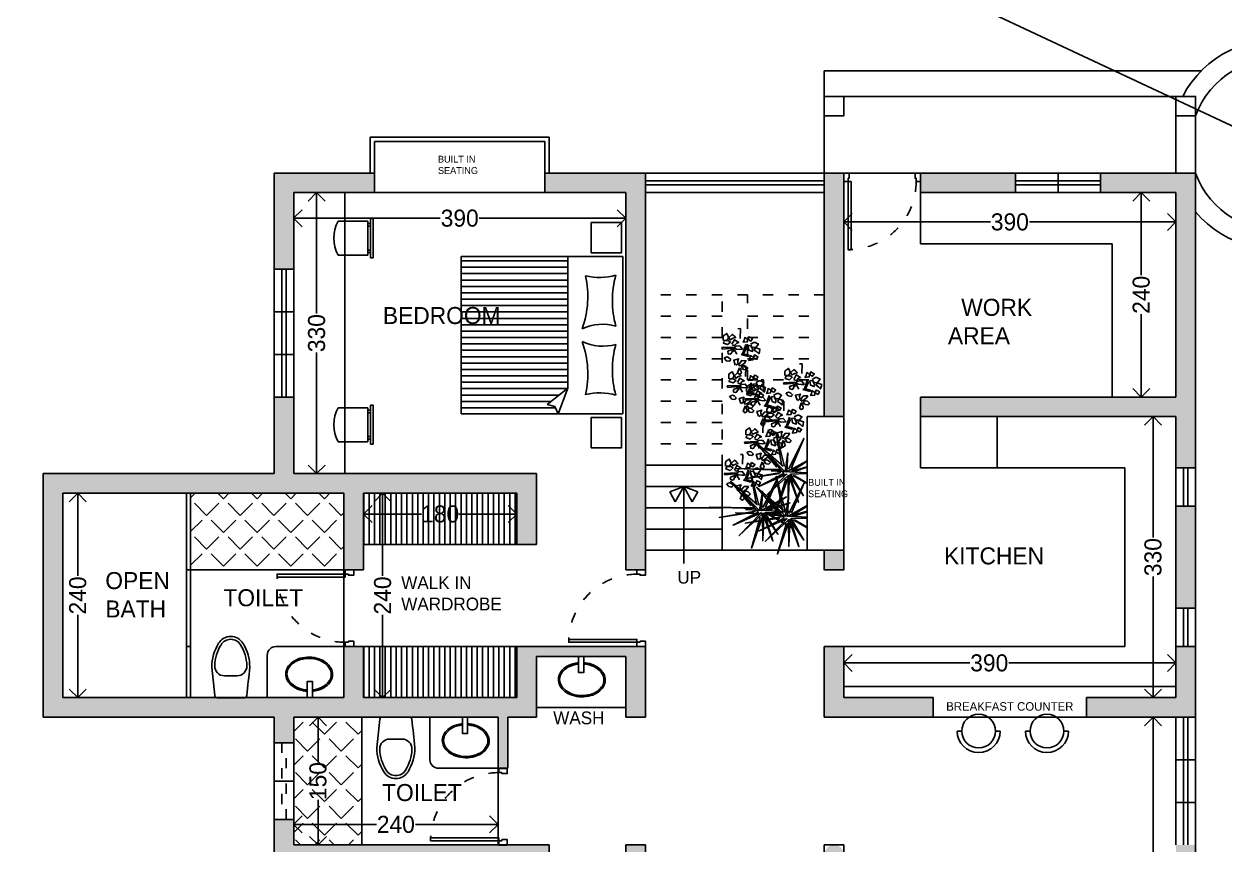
# Model space of a CAD drawing. Header units: inches. Extents: x -706 to 45253, y -3984 to 13819.
# Drawn here: x 29239 to 30649, y 7490 to 8454 of the extents above; entities that cross this region are included whole.
import ezdxf

# ---------------------------------------------------------------- set-up
doc = ezdxf.new("R2010")
doc.units = ezdxf.units.IN
doc.header["$PDMODE"] = 99
doc.header["$PDSIZE"] = 0.2
doc.linetypes.add('ACAD_ISO03W100', pattern=[30, 12, -18])
for name, color, linetype in [('BC-FURNITURE', 8, 'Continuous'), ('BC-GREYCOLOR', 8, 'Continuous'), ('BC-Hatch', 8, 'Continuous'), ('BC-JOINARY', 27, 'Continuous'), ('BC-WALLS', 1, 'Continuous'), ('BC-WHITECOLOR', 7, 'Continuous'), ('FUR', 8, 'Continuous'), ('grey color', 8, 'Continuous'), ('WALL', 1, 'Continuous'), ('WHITECOLOUR', 7, 'Continuous')]:
    doc.layers.add(name, color=color, linetype=linetype)
doc.styles.add('BC-1IN100-1', font='FreeSans.ttf', dxfattribs={"height": 20})
doc.styles.add('style2', font='FreeSans.ttf')
doc.dimstyles.new('BC-1IN100-1', dxfattribs={"dimtxt": 20, "dimasz": 20, "dimexe": 0.18, "dimexo": 0.0625, "dimgap": 1, "dimtad": 0, "dimtoh": 1, "dimdec": 1, "dimzin": 12, "dimdsep": 46, "dimtxsty": 'BC-1IN100-1', "dimblk": 'OPEN90', "dimcen": 0.09, "dimse1": 1, "dimse2": 1, "dimclrd": 256, "dimclre": 256, "dimclrt": 7, "dimadec": 0, "dimazin": 0, "dimtfac": 1, "dimtdec": 1, "dimtofl": 0, "dimtmove": 1, "dimatfit": 3, "dimldrblk": 'OPEN90', "dimfxl": 0, "dimtolj": 1, "dimtzin": 0, "dimlwd": -1, "dimarcsym": 0})
pattern_1 = [(45, (20760.519, 724.607), (-19.756563, 19.756563), [20.32, -7.62]), (135, (20760.519, 724.607), (-19.756563, -19.756563), [20.32, -7.62])]

# ---------------------------------------------------------------- blocks, each defined once
blk = doc.blocks.new('02 GROUND FLOOR$0$wc-wh')
at = {"color": 0, "linetype": 'ByBlock'}
for points in [[(315, 195), (22, 165, 0.384412), (0, 140), (0, -140, 0.383904), (22, -165, 0.001434), (314, -195, 0.140641), (560, -125, 0.259738), (630, 0, 0.259738), (560, 125, 0.139471)], [(225, 65), (225, -65, 0.422961), (328, -165, 0.13189), (544, -100, 0.259738), (600, 0, 0.259738), (544, 100, 0.13189), (328, 165, 0.422961)]]:
    blk.add_lwpolyline(points, format="xyb", close=True, dxfattribs=at)
blk.add_arc((316, -170), 25, 264.2811, 270.16, dxfattribs=at)
blk = doc.blocks.new('A$C6E117E9E')
at = {"xscale": -1, "rotation": 30.00000247440961}
blk.add_blockref('02 GROUND FLOOR$0$wc-wh', (564, 389), dxfattribs=at)
blk = doc.blocks.new('GOBIND DOOR 7')
at = {"layer": 'BC-Hatch', "linetype": 'ACAD_ISO03W100'}
blk.add_arc((33263.5, 16175.5), 80, 0, 90, dxfattribs=at)
at = {"layer": 'BC-JOINARY'}
blk.add_lwpolyline([(33263.5, 16175.5), (33263.5, 16255.5), (33267, 16255.5), (33267, 16175.5)], close=True, dxfattribs=at)
for points in [[(33263.5, 16171.7), (33264.8, 16171.7), (33264.8, 16165.5), (33258.5, 16165.5), (33258.5, 16175.5), (33263.5, 16175.5), (33263.5, 16171.7)], [(33343.5, 16171.7), (33342.3, 16171.7), (33342.3, 16165.5), (33348.5, 16165.5), (33348.5, 16175.5), (33343.5, 16175.5), (33343.5, 16171.7)]]:
    blk.add_lwpolyline(points, dxfattribs=at)
blk = doc.blocks.new('A$C52937CB9')
at = {"layer": 'FUR'}
for p, q in [((39.8, 190), (39.8, 0)), ((224.8, 190), (39.8, 190)), ((224.8, 0), (224.8, 190)), ((39.8, 125.3), (194.3, 125.3)), ((213.7, 101.1), (194.3, 125.3)), ((194.3, 125.3), (224.8, 114)), ((224.8, 114), (216.1, 110)), ((216.1, 110), (213.7, 101.1)), ((39.8, 0), (224.8, 0))]:
    blk.add_line(p, q, dxfattribs=at)
for points in [[(0, 152.8), (0, 188.3), (35.6, 188.3), (35.5, 152.7)], [(264.7, 152.8), (264.6, 188.3), (229.1, 188.3), (229.1, 152.7)]]:
    blk.add_lwpolyline(points, close=True, dxfattribs=at)
for centre, radius, start, end in [((-1.3, 162.6), 65.9, 345.6575, 16.9499), ((91.6, 288.6), 110.9, 254.3673, 285.6765), ((176.6, 166.4), 57.2, 164.3325, 204.9851), ((88, 166.4), 57.2, 335.0149, 15.6675), ((173, 288.6), 110.9, 254.3235, 285.6327), ((265.9, 162.6), 65.9, 163.0501, 194.3425), ((86.6, 35.1), 113.8, 70.3798, 102.1998), ((178.1, 35.1), 113.8, 77.8002, 109.6202)]:
    blk.add_arc(centre, radius, start, end, dxfattribs=at)
blk = doc.blocks.new('A$C925929284')
at = {"layer": 'BC-GREYCOLOR'}
h = blk.add_hatch(dxfattribs=at)
h.set_pattern_fill('ANSI31', color=256, scale=60, angle=315, style=0)
h.set_pattern_definition([(0, (-91.719, -51.977), (2e-15, 7.5), [])])
h.paths.add_polyline_path([(125.3, 70.3), (125.3, 224.8), (0, 224.8), (0, 39.8), (114, 39.8), (110, 48.5), (101.1, 50.9)])
at = {"layer": 'grey color', "rotation": 270}
blk.add_blockref('A$C52937CB9', (0, 264.7), dxfattribs=at)
blk = doc.blocks.new('_Open90')
at = {"color": 0, "linetype": 'ByBlock', "lineweight": -2}
for p, q in [((0, 0), (-1, 0)), ((-0.5, 0.5), (0, 0)), ((0, 0), (-0.5, -0.5))]:
    blk.add_line(p, q, dxfattribs=at)
blk = doc.blocks.new('*D646')
at = {"layer": 'BC-Hatch'}
for p, q in [((29657.6, 7878.3), (29705.7, 7878.3)), ((29797.6, 7878.3), (29749.6, 7878.3))]:
    blk.add_line(p, q, dxfattribs=at)
at = {"layer": 'Defpoints', "color": 0}
for p in [(29637.6, 7902.7), (29817.6, 7902.7), (29637.6, 7878.3)]:
    blk.add_point(p, dxfattribs=at)
at = {"layer": 'BC-Hatch', "xscale": 20, "yscale": 20, "zscale": 20, "rotation": 180}
blk.add_blockref('_Open90', (29637.6, 7878.3), dxfattribs=at)
at = {"layer": 'BC-Hatch', "xscale": 20, "yscale": 20, "zscale": 20}
blk.add_blockref('_Open90', (29817.6, 7878.3), dxfattribs=at)
at = {"layer": 'BC-Hatch', "color": 7, "insert": (29727.6, 7878.3), "char_height": 20, "attachment_point": 5, "style": 'BC-1IN100-1'}
blk.add_mtext('\\A1;180', dxfattribs=at)
blk = doc.blocks.new('*D647')
at = {"layer": 'BC-Hatch'}
for p, q in [((29660.1, 7882.7), (29660.1, 7805.6)), ((29660.1, 7682.7), (29660.1, 7759.8))]:
    blk.add_line(p, q, dxfattribs=at)
at = {"layer": 'Defpoints', "color": 0}
for p in [(29637.6, 7902.7), (29637.6, 7662.7), (29660.1, 7662.7)]:
    blk.add_point(p, dxfattribs=at)
at = {"layer": 'BC-Hatch', "xscale": 20, "yscale": 20, "zscale": 20}
for p, rotation in [((29660.1, 7902.7), 90), ((29660.1, 7662.7), 270)]:
    blk.add_blockref('_Open90', p, dxfattribs=dict(at, rotation=rotation))
at = {"layer": 'BC-Hatch', "color": 7, "insert": (29660.1, 7782.7), "char_height": 20, "attachment_point": 5, "rotation": 90, "style": 'BC-1IN100-1'}
blk.add_mtext('\\A1;240', dxfattribs=at)
blk = doc.blocks.new('chair- 1')
at = {"layer": 'BC-FURNITURE'}
for p, q in [((119.5, -460.5), (73.5, -460.5)), ((73.5, -463.5), (73.5, -460.5)), ((119.5, -463.5), (73.5, -463.5)), ((79.5, -466.5), (79.5, -463.5)), ((82.5, -466.5), (82.5, -463.5)), ((110.5, -466.5), (110.5, -463.5)), ((113.5, -466.5), (113.5, -463.5)), ((119.5, -463.5), (119.5, -460.5)), ((76.5, -466.5), (76.5, -501.5)), ((76.5, -466.5), (116.5, -466.5)), ((116.5, -501.5), (116.5, -466.5))]:
    blk.add_line(p, q, dxfattribs=at)
blk.add_arc((96.5, -464), 42.5, 241.9275, 298.0725, dxfattribs=at)
blk = doc.blocks.new('*D648')
at = {"layer": 'BC-Hatch'}
for p, q in [((29575.6, 8225.6), (29727.7, 8225.6)), ((29925.6, 8225.6), (29773.5, 8225.6))]:
    blk.add_line(p, q, dxfattribs=at)
at = {"layer": 'Defpoints', "color": 0}
for p in [(29555.6, 8255.7), (29945.6, 8255.7), (29945.6, 8225.6)]:
    blk.add_point(p, dxfattribs=at)
at = {"layer": 'BC-Hatch', "xscale": 20, "yscale": 20, "zscale": 20, "rotation": 180}
blk.add_blockref('_Open90', (29555.6, 8225.6), dxfattribs=at)
at = {"layer": 'BC-Hatch', "xscale": 20, "yscale": 20, "zscale": 20}
blk.add_blockref('_Open90', (29945.6, 8225.6), dxfattribs=at)
at = {"layer": 'BC-Hatch', "color": 7, "insert": (29750.6, 8225.6), "char_height": 20, "attachment_point": 5, "style": 'BC-1IN100-1'}
blk.add_mtext('\\A1;390', dxfattribs=at)
blk = doc.blocks.new('*D649')
at = {"layer": 'BC-Hatch'}
for p, q in [((29582.6, 8235.7), (29582.6, 8113.6)), ((29582.6, 7945.7), (29582.6, 8067.8))]:
    blk.add_line(p, q, dxfattribs=at)
at = {"layer": 'Defpoints', "color": 0}
for p in [(29582.6, 8255.7), (29615.6, 8255.7), (29615.6, 7925.7)]:
    blk.add_point(p, dxfattribs=at)
at = {"layer": 'BC-Hatch', "xscale": 20, "yscale": 20, "zscale": 20}
for p, rotation in [((29582.6, 8255.7), 90), ((29582.6, 7925.7), 270)]:
    blk.add_blockref('_Open90', p, dxfattribs=dict(at, rotation=rotation))
at = {"layer": 'BC-Hatch', "color": 7, "insert": (29582.6, 8090.7), "char_height": 20, "attachment_point": 5, "rotation": 90, "style": 'BC-1IN100-1'}
blk.add_mtext('\\A1;330', dxfattribs=at)
blk = doc.blocks.new('*D650')
at = {"layer": 'BC-Hatch'}
for p, q in [((29302.1, 7882.7), (29302.1, 7805.6)), ((29302.1, 7682.7), (29302.1, 7759.8))]:
    blk.add_line(p, q, dxfattribs=at)
at = {"layer": 'Defpoints', "color": 0}
for p in [(29284.6, 7902.7), (29284.6, 7662.7), (29302.1, 7662.7)]:
    blk.add_point(p, dxfattribs=at)
at = {"layer": 'BC-Hatch', "xscale": 20, "yscale": 20, "zscale": 20}
for p, rotation in [((29302.1, 7902.7), 90), ((29302.1, 7662.7), 270)]:
    blk.add_blockref('_Open90', p, dxfattribs=dict(at, rotation=rotation))
at = {"layer": 'BC-Hatch', "color": 7, "insert": (29302.1, 7782.7), "char_height": 20, "attachment_point": 5, "rotation": 90, "style": 'BC-1IN100-1'}
blk.add_mtext('\\A1;240', dxfattribs=at)
blk = doc.blocks.new('*D652')
at = {"layer": 'BC-Hatch'}
for p, q in [((30221.6, 7703.4), (30349.5, 7703.4)), ((30571.6, 7703.4), (30395.3, 7703.4))]:
    blk.add_line(p, q, dxfattribs=at)
at = {"layer": 'Defpoints', "color": 0}
for p in [(30591.6, 7703.4), (30201.6, 7662.7), (30591.6, 7662.7)]:
    blk.add_point(p, dxfattribs=at)
at = {"layer": 'BC-Hatch', "xscale": 20, "yscale": 20, "zscale": 20, "rotation": 180}
blk.add_blockref('_Open90', (30201.6, 7703.4), dxfattribs=at)
at = {"layer": 'BC-Hatch', "xscale": 20, "yscale": 20, "zscale": 20}
blk.add_blockref('_Open90', (30591.6, 7703.4), dxfattribs=at)
at = {"layer": 'BC-Hatch', "color": 7, "insert": (30372.4, 7703.4), "char_height": 20, "attachment_point": 5, "style": 'BC-1IN100-1'}
blk.add_mtext('\\A1;390', dxfattribs=at)
blk = doc.blocks.new('*D653')
at = {"layer": 'BC-Hatch'}
for p, q in [((30564.7, 7972.7), (30564.7, 7850.6)), ((30564.7, 7682.7), (30564.7, 7804.8))]:
    blk.add_line(p, q, dxfattribs=at)
at = {"layer": 'Defpoints', "color": 0}
for p in [(30564.7, 7992.7), (30591.6, 7992.7), (30591.6, 7662.7)]:
    blk.add_point(p, dxfattribs=at)
at = {"layer": 'BC-Hatch', "xscale": 20, "yscale": 20, "zscale": 20}
for p, rotation in [((30564.7, 7992.7), 90), ((30564.7, 7662.7), 270)]:
    blk.add_blockref('_Open90', p, dxfattribs=dict(at, rotation=rotation))
at = {"layer": 'BC-Hatch', "color": 7, "insert": (30564.7, 7827.7), "char_height": 20, "attachment_point": 5, "rotation": 90, "style": 'BC-1IN100-1'}
blk.add_mtext('\\A1;330', dxfattribs=at)
blk = doc.blocks.new('*D654')
at = {"layer": 'BC-Hatch'}
for p, q in [((29584.2, 7619.7), (29584.2, 7586.6)), ((29584.2, 7509.7), (29584.2, 7542.7))]:
    blk.add_line(p, q, dxfattribs=at)
at = {"layer": 'Defpoints', "color": 0}
for p in [(29584.2, 7639.7), (29635.6, 7639.7), (29635.6, 7489.7)]:
    blk.add_point(p, dxfattribs=at)
at = {"layer": 'BC-Hatch', "xscale": 20, "yscale": 20, "zscale": 20}
for p, rotation in [((29584.2, 7639.7), 90), ((29584.2, 7489.7), 270)]:
    blk.add_blockref('_Open90', p, dxfattribs=dict(at, rotation=rotation))
at = {"layer": 'BC-Hatch', "color": 7, "insert": (29584.2, 7564.7), "char_height": 20, "attachment_point": 5, "rotation": 90, "style": 'BC-1IN100-1'}
blk.add_mtext('\\A1;150', dxfattribs=at)
blk = doc.blocks.new('*D655')
at = {"layer": 'BC-Hatch'}
for p, q in [((29575.6, 7513.8), (29652.7, 7513.8)), ((29775.6, 7513.8), (29698.5, 7513.8))]:
    blk.add_line(p, q, dxfattribs=at)
at = {"layer": 'Defpoints', "color": 0}
for p in [(29555.6, 7639.7), (29795.6, 7639.7), (29555.6, 7513.8)]:
    blk.add_point(p, dxfattribs=at)
at = {"layer": 'BC-Hatch', "xscale": 20, "yscale": 20, "zscale": 20, "rotation": 180}
blk.add_blockref('_Open90', (29555.6, 7513.8), dxfattribs=at)
at = {"layer": 'BC-Hatch', "xscale": 20, "yscale": 20, "zscale": 20}
blk.add_blockref('_Open90', (29795.6, 7513.8), dxfattribs=at)
at = {"layer": 'BC-Hatch', "color": 7, "insert": (29675.6, 7513.8), "char_height": 20, "attachment_point": 5, "style": 'BC-1IN100-1'}
blk.add_mtext('\\A1;240', dxfattribs=at)
blk = doc.blocks.new('*D660')
at = {"layer": 'BC-Hatch'}
for p, q in [((30564.7, 7619.7), (30564.7, 7068.2)), ((30564.7, 6457.7), (30564.7, 7009.2))]:
    blk.add_line(p, q, dxfattribs=at)
at = {"layer": 'Defpoints', "color": 0}
for p in [(30591.6, 7639.7), (30564.7, 6437.7), (30591.6, 6437.7)]:
    blk.add_point(p, dxfattribs=at)
at = {"layer": 'BC-Hatch', "xscale": 20, "yscale": 20, "zscale": 20}
for p, rotation in [((30564.7, 7639.7), 89.99999999999984), ((30564.7, 6437.7), 269.9999999999998)]:
    blk.add_blockref('_Open90', p, dxfattribs=dict(at, rotation=rotation))
at = {"layer": 'BC-Hatch', "color": 7, "insert": (30564.7, 7038.7), "char_height": 20, "attachment_point": 5, "rotation": 90, "style": 'BC-1IN100-1'}
blk.add_mtext('\\A1;1202', dxfattribs=at)
blk = doc.blocks.new('A$C11B53B6C')
at = {"layer": 'BC-FURNITURE'}
for p, q in [((25.3, 45.1), (25.3, 50.6)), ((25.3, 0), (25.3, 5.5))]:
    blk.add_line(p, q, dxfattribs=at)
blk.add_circle((25.3, 25.3), 19.8, dxfattribs=at)
blk.add_arc((25.3, 25.3), 25.3, 90, 270, dxfattribs=at)
blk = doc.blocks.new('TREE 2 MNS')
at = {"color": 66}
for points in [[(-15874.2, 11967.2), (-15930.3, 12079.4), (-15883.7, 11969.6)], [(-15859.8, 11976.8), (-15827.5, 12103.3), (-15850.3, 11979.2)], [(-15854.6, 11978), (-15756.1, 12062.9), (-15830.9, 11974.1)], [(-15894.8, 11944), (-15983.1, 11891.4), (-15889.9, 11944)], [(-15841.1, 11950.5), (-15713.9, 11931.4), (-15846.6, 11954.9)], [(-15838.3, 11966), (-15678.2, 11969.6), (-15845.5, 11963.7)]]:
    blk.add_lwpolyline(points, dxfattribs=at)
at = {"color": 86}
for points in [[(-15810.5, 11960.7), (-15979.4, 11951.9), (-15882.2, 11948.3), (-15929.4, 11869.5), (-15877.8, 11945.1), (-15873.5, 11846.5), (-15872.9, 11944), (-15787.4, 11864.6), (-15867.4, 11948.3), (-15764.9, 11903.4), (-15857, 11950.5), (-15799.5, 12020.6), (-15862, 11957.1), (-15872.4, 12026.6), (-15868.5, 11956.6), (-15960.6, 12006.9), (-15886.6, 11959.8), (-15973.2, 11984.5), (-15895.9, 11958.2)], [(-15882.2, 11936.3), (-15910.7, 11845.4), (-15878.9, 11932.5)], [(-15872.4, 11934.1), (-15831.8, 11818.6), (-15864.7, 11931.9)]]:
    blk.add_lwpolyline(points, dxfattribs=at)
blk = doc.blocks.new('A$C18291425')
at = {"color": 66}
for p, q in [((43.8, 107.8), (37.9, 107.3)), ((49.1, 48.6), (56.6, 70.5)), ((58.2, 62.5), (51.3, 48.6)), ((56.6, 70.5), (58.2, 62.5)), ((45.4, 47), (49.1, 48.6)), ((63, 42.2), (45.4, 47)), ((51.3, 48.6), (64.1, 45.4)), ((64.1, 45.4), (63, 42.2))]:
    blk.add_line(p, q, dxfattribs=at)
at = {"color": 86}
for p, q in [((43.3, 84.9), (43.8, 107.8)), ((26.2, 64.1), (0, 63)), ((0, 63), (1.1, 59.8)), ((1.1, 59.8), (24.6, 61.9)), ((24.6, 61.9), (24.6, 61.9)), ((35.8, 48.1), (26.2, 64.1))]:
    blk.add_line(p, q, dxfattribs=at)
for points in [[(3.4, 79.9), (3.4, 89), (4.9, 91.8), (11.8, 96.6), (16, 87.7), (13.2, 81.3), (10.1, 80), (4.8, 80.3)], [(15.5, 85.5), (24.3, 94.1), (29, 90.4), (32.5, 86.7), (26.7, 85), (19.9, 81.3), (17.6, 85), (16, 86.5)], [(59.8, 83.8), (54.5, 87), (52.9, 80.6), (50.7, 75.8), (60.4, 76.9), (60.9, 80.6), (64.1, 88.6), (68.4, 86.5), (70.5, 84.9), (72.1, 84.3), (68.4, 78.5), (65.7, 79.5), (62, 82.7)], [(26.2, 59.3), (14.4, 54.5), (15, 48.6), (19.8, 47.5), (22.4, 49.1), (25.1, 55.5), (26.7, 53.9), (26.2, 57.7), (25.6, 60.3)], [(67.3, 71), (75.3, 75.3), (78.5, 75.3), (86, 71.5), (80.1, 63.5), (73.2, 63), (70.5, 65.1), (68.4, 69.9)], [(78, 63), (89.7, 59.3), (88.7, 53.4), (87.1, 48.6), (82.8, 52.9), (76.4, 57.1), (78.5, 60.9), (79.1, 63)], [(72.6, 41.1), (67.3, 44.3), (65.7, 37.9), (63.6, 33.1), (73.2, 34.2), (73.7, 37.9), (76.9, 45.9), (81.2, 43.8), (83.3, 42.2), (84.9, 41.7), (81.2, 35.8), (78.5, 36.9), (74.8, 40.1)], [(41.8, 15.5), (37.2, 3.7), (41.8, 0), (45.9, 2.8), (46.5, 5.8), (43.7, 12.1), (46, 12.2), (42.9, 14.4), (40.6, 15.8)]]:
    blk.add_lwpolyline(points, dxfattribs=at)
at = {"color": 66}
for points in [[(5.2, 77.7), (4.2, 73.4), (13.9, 70.1), (20.7, 76.1), (15.8, 79.3), (6.3, 79.6)], [(24, 71), (29.9, 81.7), (40.1, 75.3), (35.3, 73.7), (30.4, 68.3), (24.6, 69.9)], [(28.8, 63.5), (33.7, 66.7), (42.2, 67.3), (48.6, 59.8), (47, 59.3), (42.2, 58.7), (34.7, 59.8), (28.8, 63)], [(66.2, 68.3), (62, 67.3), (63.6, 57.1), (72.1, 53.9), (72.6, 59.8), (68.4, 68.3)], [(5.7, 38.7), (11.1, 32), (17.6, 31.1), (18.7, 32.2), (21.2, 34.9), (16.2, 39.7), (12.4, 41.1), (6, 39.1)], [(31.8, 22), (28.1, 33.6), (39.7, 36.6), (37.6, 32), (38.1, 24.8), (32.9, 21.7)], [(40.5, 20.4), (41.5, 26), (47, 32.6), (56.8, 32.1), (56.1, 30.6), (53.2, 26.7), (47.3, 22), (40.9, 20)], [(45.5, 18.6), (50.9, 12), (57.4, 11), (58.5, 12.2), (61, 14.9), (56, 19.6), (52.2, 21), (45.8, 19)]]:
    blk.add_lwpolyline(points, dxfattribs=at)
blk = doc.blocks.new('*D669')
at = {"layer": 'BC-Hatch'}
for p, q in [((30550.9, 8235.7), (30550.9, 8158.6)), ((30550.9, 8035.7), (30550.9, 8112.8))]:
    blk.add_line(p, q, dxfattribs=at)
at = {"layer": 'Defpoints', "color": 0}
for p in [(30550.9, 8255.7), (30591.6, 8255.7), (30591.6, 8015.7)]:
    blk.add_point(p, dxfattribs=at)
at = {"layer": 'BC-Hatch', "xscale": 20, "yscale": 20, "zscale": 20}
for p, rotation in [((30550.9, 8255.7), 90), ((30550.9, 8015.7), 270)]:
    blk.add_blockref('_Open90', p, dxfattribs=dict(at, rotation=rotation))
at = {"layer": 'BC-Hatch', "color": 7, "insert": (30550.9, 8135.7), "char_height": 20, "attachment_point": 5, "rotation": 90, "style": 'BC-1IN100-1'}
blk.add_mtext('\\A1;240', dxfattribs=at)
blk = doc.blocks.new('*D670')
at = {"layer": 'BC-Hatch'}
for p, q in [((30221.6, 8221.2), (30373.7, 8221.2)), ((30571.6, 8221.2), (30419.5, 8221.2))]:
    blk.add_line(p, q, dxfattribs=at)
at = {"layer": 'Defpoints', "color": 0}
for p in [(30591.6, 8255.7), (30201.6, 8221.2), (30201.6, 8150.7)]:
    blk.add_point(p, dxfattribs=at)
at = {"layer": 'BC-Hatch', "xscale": 20, "yscale": 20, "zscale": 20, "rotation": 180}
blk.add_blockref('_Open90', (30201.6, 8221.2), dxfattribs=at)
at = {"layer": 'BC-Hatch', "xscale": 20, "yscale": 20, "zscale": 20}
blk.add_blockref('_Open90', (30591.6, 8221.2), dxfattribs=at)
at = {"layer": 'BC-Hatch', "color": 7, "insert": (30396.6, 8221.2), "char_height": 20, "attachment_point": 5, "style": 'BC-1IN100-1'}
blk.add_mtext('\\A1;390', dxfattribs=at)
blk = doc.blocks.new('*D673')
at = {"layer": 'BC-Hatch'}
for p, q in [((29027.2, 9099.2), (29823.7, 8725.3)), ((30693.7, 8316.9), (29897.3, 8690.7))]:
    blk.add_line(p, q, dxfattribs=at)
at = {"layer": 'Defpoints', "color": 0}
for p in [(29009.1, 9107.7), (30711.8, 8308.4), (30711.8, 8308.4)]:
    blk.add_point(p, dxfattribs=at)
at = {"layer": 'BC-Hatch', "xscale": 20, "yscale": 20, "zscale": 20}
for p, rotation in [((29009.1, 9107.7), 154.8513733801358), ((30711.8, 8308.4), 334.8513733801358)]:
    blk.add_blockref('_Open90', p, dxfattribs=dict(at, rotation=rotation))
at = {"layer": 'BC-Hatch', "color": 7, "insert": (29860.5, 8708), "char_height": 20, "attachment_point": 5, "rotation": 334.8514, "style": 'BC-1IN100-1'}
blk.add_mtext('\\A1;1880.9', dxfattribs=at)

msp = doc.modelspace()

# ---------------------------------------------------------------- hatches: boundary and pattern name
at = {"layer": 'BC-Hatch'}
h = msp.add_hatch(color=16, dxfattribs=at)
h.paths.add_polyline_path([(30614.62, 7932.7), (30614.62, 8278.7), (30503.12, 8278.7), (30503.12, 8255.7), (30591.62, 8255.7), (30591.62, 8015.7), (30291.62, 8015.7), (30291.62, 7992.7), (30591.62, 7992.7), (30591.62, 7932.7)])
h.paths.add_polyline_path([(30201.62, 7992.7), (30201.62, 8278.7), (30178.62, 8278.7), (30178.62, 7992.7)])
h.paths.add_polyline_path([(30201.62, 7812.7), (30201.62, 7835.7), (30178.62, 7835.7), (30178.62, 7812.7)])
h.paths.add_polyline_path([(30306.62, 7639.7), (30306.62, 7662.7), (30201.62, 7662.7), (30201.62, 7722.7), (30178.62, 7722.7), (30178.62, 7639.7)])
h.paths.add_polyline_path([(30614.62, 7639.7), (30614.62, 7722.7), (30591.62, 7722.7), (30591.62, 7662.7), (30486.62, 7662.7), (30486.62, 7639.7), (30591.62, 7639.7)])
h.paths.add_polyline_path([(30614.62, 7767.7), (30614.62, 7887.7), (30591.62, 7887.7), (30591.62, 7767.7)])
h.paths.add_polyline_path([(30614.62, 7113.7), (30614.62, 7489.7), (30591.62, 7489.7), (30591.62, 7113.7)])
h.paths.add_polyline_path([(30201.62, 7125.2, 1), (30178.62, 7125.2, 1)])
h.paths.add_polyline_path([(30178.62, 7478.2, 1), (30201.62, 7478.2, 1)])
h.paths.add_polyline_path([(29968.62, 7391.7), (29968.62, 7489.7), (29945.62, 7489.7), (29945.62, 7479.7), (29945.62, 7391.7)])
h.paths.add_polyline_path([(29968.62, 7191.34), (29968.62, 7241.7), (29945.62, 7241.7), (29945.62, 7136.7), (29555.62, 7136.7), (29555.62, 7216.7), (29532.62, 7216.7), (29532.62, 7113.7), (29968.62, 7113.7), (29968.62, 7180.32), (29963.03, 7179.48), (29968.62, 7180.47), (29968.62, 7191.11), (29951.58, 7191.72)])
h.paths.add_polyline_path([(29855.62, 7466.7), (29855.62, 7479.7), (29855.62, 7489.7), (29555.62, 7489.7), (29555.62, 7519.7), (29532.62, 7519.7), (29532.62, 7416.7), (29555.62, 7416.7), (29555.62, 7478.2), (29832.62, 7478.2), (29832.62, 7466.7)])
h.paths.add_polyline_path([(29840.62, 7639.7), (29840.62, 7711.2), (29945.62, 7711.2), (29945.62, 7639.7), (29968.62, 7639.7), (29968.62, 7722.7), (29817.62, 7722.7), (29817.62, 7662.7), (29637.6, 7662.7), (29637.6, 7722.7), (29626.1, 7722.7), (29616.1, 7722.7), (29614.6, 7722.7), (29614.6, 7662.7), (29284.6, 7662.7), (29284.6, 7902.7), (29614.6, 7902.7), (29614.6, 7812.7), (29616.1, 7812.7), (29626.1, 7812.7), (29637.6, 7812.7), (29637.6, 7902.7), (29817.62, 7902.7), (29817.62, 7842.7), (29840.62, 7842.7), (29840.62, 7925.7), (29555.62, 7925.7), (29555.62, 8015.7), (29532.62, 8015.7), (29532.62, 7925.7), (29261.6, 7925.7), (29261.6, 7639.7), (29532.62, 7639.7), (29532.62, 7609.7), (29555.62, 7609.7), (29555.62, 7639.7), (29795.62, 7639.7), (29795.62, 7579.7), (29796.36, 7579.7), (29806.36, 7579.7), (29807.12, 7579.7), (29807.12, 7639.7)])
h.paths.add_polyline_path([(29968.62, 7812.7), (29968.62, 8278.7), (29850.62, 8278.7), (29850.62, 8255.7), (29945.62, 8255.7), (29945.62, 7812.7)])
h.paths.add_polyline_path([(29650.62, 8255.7), (29650.62, 8278.7), (29532.62, 8278.7), (29532.62, 8165.7), (29555.62, 8165.7), (29555.62, 8255.7)])
h.paths.add_polyline_path([(29555.62, 6998.7), (29555.62, 7078.7), (29532.62, 7078.7), (29532.62, 6998.7)])
h.paths.add_polyline_path([(30403.12, 8255.7), (30403.12, 8278.7), (30291.62, 8278.7), (30291.62, 8255.7)], flags=16)
h = msp.add_hatch(dxfattribs=at)
h.set_pattern_fill('ANGLE', color=256, scale=4, angle=45, style=0)
h.set_pattern_definition(pattern_1)
h.paths.add_polyline_path([(29614.6, 7812.7), (29614.6, 7902.7), (29434.6, 7902.7), (29434.6, 7812.7)])
h = msp.add_hatch(dxfattribs=at)
h.set_pattern_fill('ANSI31', color=256, scale=2, angle=45, style=0)
h.set_pattern_definition([(90, (20760.5186, 724.607), (-6.35, 2e-14), [])])
h.paths.add_polyline_path([(29817.62, 7842.7), (29817.62, 7902.7), (29637.6, 7902.7), (29637.6, 7842.7)])
h.paths.add_polyline_path([(29817.62, 7662.7), (29817.62, 7722.7), (29637.6, 7722.7), (29637.6, 7662.7)])
h.paths.add_polyline_path([(29701.67, 7893.05), (29753.56, 7893.05), (29753.56, 7862.97), (29701.67, 7862.97)], flags=24)
h = msp.add_hatch(dxfattribs=at)
h.set_pattern_fill('ANGLE', color=256, scale=4, angle=45, style=0)
h.set_pattern_definition(pattern_1)
h.paths.add_polyline_path([(29635.62, 7489.7), (29635.62, 7639.7), (29555.62, 7639.7), (29555.62, 7609.7), (29555.62, 7519.7), (29555.62, 7489.7)])

# ---------------------------------------------------------------- linework, layer by layer
for p, q in [((30178.62, 8278.7), (29968.62, 8278.7)), ((30503.12, 8278.7), (30403.12, 8278.7)), ((30453.12, 8278.7), (30453.12, 8255.7)), ((30503.12, 8269.7), (30403.12, 8269.7)), ((30403.12, 8264.7), (30503.12, 8264.7)), ((30178.62, 8255.7), (29968.62, 8255.7)), ((30403.12, 8255.7), (30503.12, 8255.7)), ((30058.62, 7935.7), (29968.62, 7935.7)), ((30058.62, 7835.7), (30058.62, 7935.7)), ((30531.62, 7722.7), (30531.62, 7932.7)), ((30591.62, 7887.7), (30591.62, 7932.7)), ((30600.62, 7887.7), (30600.62, 7932.7)), ((30605.62, 7932.7), (30605.62, 7887.7)), ((30614.62, 7932.7), (30614.62, 7887.7)), ((29429.6, 7902.7), (29429.6, 7812.7)), ((29434.6, 7902.7), (29434.6, 7662.7)), ((30058.62, 7910.7), (29968.62, 7910.7)), ((30013.62, 7910.7), (29997.24, 7904.25)), ((29997.24, 7904.25), (30003.57, 7892.75)), ((30003.57, 7892.75), (30013.62, 7910.7)), ((30013.62, 7910.7), (30013.62, 7820.18)), ((30013.62, 7910.7), (30030.01, 7904.25)), ((30023.67, 7892.75), (30013.62, 7910.7)), ((30030.01, 7904.25), (30023.67, 7892.75)), ((30058.62, 7885.7), (29968.62, 7885.7)), ((30058.62, 7860.7), (29968.62, 7860.7)), ((29817.62, 7842.7), (29637.6, 7842.7)), ((30178.62, 7835.7), (29968.62, 7835.7)), ((29434.6, 7812.7), (29429.6, 7812.7)), ((29429.6, 7812.7), (29429.6, 7662.7)), ((30591.62, 7767.7), (30591.62, 7722.7)), ((30600.62, 7767.7), (30600.62, 7722.7)), ((30605.62, 7722.7), (30605.62, 7767.7)), ((30614.62, 7722.7), (30614.62, 7767.7)), ((29434.6, 7722.7), (29429.6, 7722.7)), ((29817.62, 7722.7), (29637.6, 7722.7)), ((30201.62, 7722.7), (30531.62, 7722.7)), ((29840.62, 7651.2), (29945.62, 7651.2)), ((30591.62, 7489.7), (30591.62, 7639.7)), ((30600.62, 7489.7), (30600.62, 7639.7)), ((30605.62, 7489.7), (30605.62, 7639.7)), ((30614.62, 7489.7), (30614.62, 7639.7)), ((30591.62, 7589.7), (30614.62, 7589.7)), ((30591.62, 7539.7), (30614.62, 7539.7)), ((30178.62, 7489.7), (30201.62, 7489.7)), ((30178.62, 7113.7), (30178.62, 7489.7)), ((30201.62, 7489.7), (30178.62, 7489.7)), ((30178.62, 7466.7), (30178.62, 7489.7)), ((30178.62, 7466.7), (30178.62, 7489.7))]:
    msp.add_line(p, q)
at = {"linetype": 'ACAD_ISO03W100'}
for p, q in [((30178.62, 8135.7), (29968.62, 8135.7)), ((30058.62, 7935.7), (30058.62, 8135.7)), ((30088.62, 8035.7), (30088.62, 8135.7)), ((30058.62, 8110.7), (29968.62, 8110.7)), ((30088.62, 8110.7), (30178.62, 8110.7)), ((30058.62, 8085.7), (29968.62, 8085.7)), ((30088.62, 8085.7), (30178.62, 8085.7)), ((30058.62, 8060.7), (29968.62, 8060.7)), ((30088.62, 8060.7), (30178.62, 8060.7)), ((30058.62, 8035.7), (29968.62, 8035.7)), ((30088.62, 8035.7), (30178.62, 8035.7)), ((30058.62, 8010.7), (29968.62, 8010.7)), ((30058.62, 7985.7), (29968.62, 7985.7)), ((30058.62, 7960.7), (29968.62, 7960.7))]:
    msp.add_line(p, q, dxfattribs=at)
at = {"color": 66}
for points in [[(30132.01, 7934.15), (30121.68, 7974.64), (30128.95, 7934.92)], [(30130.33, 7934.54), (30098.82, 7961.7), (30122.77, 7933.28)], [(30136.6, 7931.1), (30154.57, 7967), (30139.65, 7931.86)], [(30125.12, 7930.72), (30073.88, 7931.86), (30127.42, 7929.95)], [(30126.02, 7925.75), (30085.33, 7919.62), (30127.78, 7927.15)], [(30132.58, 7882.03), (30122.25, 7922.51), (30129.52, 7882.79)], [(30137.17, 7878.97), (30155.14, 7914.87), (30140.23, 7879.74)], [(30158.62, 7914.07), (30141.64, 7923.65)], [(30143.22, 7923.65), (30158.62, 7914.47)], [(30130.9, 7882.42), (30099.39, 7909.57), (30123.34, 7881.16)], [(30125.7, 7878.59), (30074.45, 7879.74), (30127.99, 7877.83)], [(30126.6, 7873.63), (30085.9, 7867.5), (30128.35, 7875.03)], [(30158.62, 7862.27), (30142.21, 7871.52)], [(30143.79, 7871.52), (30158.62, 7862.69)]]:
    msp.add_lwpolyline(points, dxfattribs=at)
at = {"color": 86}
for points in [[(30158.62, 7925.75), (30139.18, 7925.05), (30154.27, 7899.82), (30137.78, 7924), (30136.37, 7892.46), (30136.2, 7923.65), (30108.83, 7898.25), (30134.44, 7925.05), (30101.64, 7910.68), (30131.11, 7925.75), (30112.69, 7948.18), (30132.69, 7927.85), (30136.02, 7950.1), (30134.8, 7927.68), (30158.62, 7940.71)], [(30158.62, 7940.21), (30140.58, 7928.73), (30158.62, 7933.86)], [(30116.22, 7929.02), (30158.62, 7926.79)], [(30158.62, 7933.32), (30143.57, 7928.2)], [(30136.02, 7920.5), (30123.04, 7883.53), (30133.57, 7919.79)], [(30139.18, 7921.2), (30148.3, 7892.11), (30138.13, 7919.97)], [(30158.62, 7873.61), (30139.75, 7872.93), (30154.84, 7847.7), (30138.35, 7871.88), (30136.95, 7840.34), (30136.77, 7871.52), (30109.41, 7846.12), (30135.02, 7872.93), (30102.22, 7858.56), (30131.68, 7873.63), (30113.27, 7896.05), (30133.26, 7875.73), (30136.6, 7897.98), (30135.37, 7875.55), (30158.62, 7888.27)], [(30158.62, 7887.72), (30141.16, 7876.61), (30158.62, 7881.57)], [(30116.79, 7876.89), (30158.62, 7874.7)], [(30139.75, 7869.07), (30148.88, 7839.99), (30138.7, 7867.85)], [(30158.62, 7881), (30144.14, 7876.08)], [(30136.6, 7868.37), (30123.62, 7831.4), (30134.14, 7867.67)]]:
    msp.add_lwpolyline(points, dxfattribs=at)
at = {"layer": 'BC-FURNITURE', "linetype": 'Continuous'}
for points in [[(29577.65, 7670.27, 0.0449608), (29584.28, 7671.5, 0.0844306), (29592.94, 7675.61, 0.1064259), (29599.2, 7682.35, 0.1297604), (29601.28, 7689.64, 0.1297604), (29599.49, 7697.01, 0.1064259), (29593.5, 7703.99, 0.0844306), (29585.01, 7708.44, 0.0735342), (29574.17, 7710.26, 0.0735342), (29563.27, 7708.87, 0.0844306), (29554.61, 7704.76, 0.1064259), (29548.36, 7698.02, 0.1297604), (29546.28, 7690.73, 0.1297604), (29548.07, 7683.36, 0.1064259), (29554.05, 7676.38, 0.0844306), (29562.54, 7671.93, 0.0613368), (29571.56, 7670.19, 0.0121426)], [(29577.65, 7671.78, 0.0439771), (29583.87, 7672.95, 0.0844306), (29592.08, 7676.84, 0.1064259), (29597.91, 7683.11, 0.1297604), (29599.78, 7689.67, 0.0096334), (29599.78, 7690.19, 0.119977), (29598.17, 7696.3, 0.1064259), (29592.59, 7702.8, 0.0844306), (29584.55, 7707.01, 0.0735342), (29574.14, 7708.76, 0.0735342), (29563.68, 7707.42, 0.0844306), (29555.47, 7703.54, 0.1064259), (29549.65, 7697.26, 0.1297604), (29547.78, 7690.7, 0.0096334), (29547.78, 7690.19, 0.119977), (29549.38, 7684.07, 0.1064259), (29554.96, 7677.57, 0.0844306), (29563.01, 7673.36, 0.060622), (29571.56, 7671.7, 0.0128549)], [(29890.08, 7703.62, 0.0449608), (29883.45, 7702.39, 0.0844306), (29874.79, 7698.29, 0.1064259), (29868.53, 7691.54, 0.1297604), (29866.45, 7684.25, 0.1297604), (29868.24, 7676.88, 0.1064259), (29874.22, 7669.9, 0.0844306), (29882.72, 7665.46, 0.0735342), (29893.55, 7663.63, 0.0735342), (29904.45, 7665.03, 0.0844306), (29913.11, 7669.13, 0.1064259), (29919.37, 7675.87, 0.1297604), (29921.45, 7683.16, 0.1297604), (29919.66, 7690.53, 0.1064259), (29913.68, 7697.52, 0.0844306), (29905.18, 7701.96, 0.0613368), (29896.17, 7703.7, 0.0121426)], [(29890.08, 7702.11, 0.0439771), (29883.85, 7700.94, 0.0844306), (29875.65, 7697.06, 0.1064259), (29869.82, 7690.78, 0.1297604), (29867.95, 7684.22, 0.0096334), (29867.95, 7683.71, 0.119977), (29869.56, 7677.6, 0.1064259), (29875.13, 7671.09, 0.0844306), (29883.18, 7666.88, 0.0735342), (29893.58, 7665.13, 0.0735342), (29904.05, 7666.47, 0.0844306), (29912.25, 7670.36, 0.1064259), (29918.08, 7676.64, 0.1297604), (29919.95, 7683.19, 0.0096334), (29919.95, 7683.71, 0.119977), (29918.34, 7689.82, 0.1064259), (29912.77, 7696.32, 0.0844306), (29904.72, 7700.53, 0.060622), (29896.17, 7702.2, 0.0128549)], [(29753.8, 7632.12, 0.0449608), (29747.17, 7630.89, 0.0844306), (29738.51, 7626.79, 0.1064259), (29732.25, 7620.04, 0.1297604), (29730.17, 7612.75, 0.1297604), (29731.96, 7605.38, 0.1064259), (29737.94, 7598.4, 0.0844306), (29746.44, 7593.96, 0.0735342), (29757.27, 7592.13, 0.0735342), (29768.17, 7593.53, 0.0844306), (29776.84, 7597.63, 0.1064259), (29783.09, 7604.37, 0.1297604), (29785.17, 7611.66, 0.1297604), (29783.38, 7619.03, 0.1064259), (29777.4, 7626.02, 0.0844306), (29768.9, 7630.46, 0.0613368), (29759.89, 7632.2, 0.0121426)], [(29753.8, 7630.61, 0.0439771), (29747.58, 7629.44, 0.0844306), (29739.37, 7625.56, 0.1064259), (29733.54, 7619.28, 0.1297604), (29731.67, 7612.72, 0.0096334), (29731.67, 7612.21, 0.119977), (29733.28, 7606.1, 0.1064259), (29738.85, 7599.59, 0.0844306), (29746.9, 7595.38, 0.0735342), (29757.3, 7593.63, 0.0735342), (29767.77, 7594.97, 0.0844306), (29775.98, 7598.86, 0.1064259), (29781.8, 7605.14, 0.1297604), (29783.67, 7611.69, 0.0096334), (29783.67, 7612.21, 0.119977), (29782.06, 7618.32, 0.1064259), (29776.49, 7624.82, 0.0844306), (29768.44, 7629.03, 0.060622), (29759.89, 7630.7, 0.0128549)]]:
    msp.add_lwpolyline(points, format="xyb", dxfattribs=at)
for points in [[(29896.17, 7711.2), (29890.08, 7711.2), (29890.08, 7692.17), (29896.17, 7692.17)], [(29571.56, 7662.7), (29577.65, 7662.7), (29577.65, 7681.72), (29571.56, 7681.72)], [(29759.89, 7639.7), (29753.8, 7639.7), (29753.8, 7620.67), (29759.89, 7620.67)]]:
    msp.add_lwpolyline(points, close=True, dxfattribs=at)
at = {"layer": 'BC-Hatch'}
for p, q in [((30614.62, 8278.65), (30614.62, 2747.48)), ((30178.62, 8269.7), (29968.62, 8269.7)), ((30178.62, 8264.7), (29968.62, 8264.7))]:
    msp.add_line(p, q, dxfattribs=at)
at = {"layer": 'BC-WALLS'}
for p, q in [((29532.62, 8165.7), (29532.62, 8278.7)), ((29650.62, 8278.7), (29532.62, 8278.7)), ((29650.62, 8255.7), (29650.62, 8278.7)), ((29968.62, 8278.7), (29850.62, 8278.7)), ((29850.62, 8255.7), (29850.62, 8278.7)), ((29850.62, 8278.7), (29850.62, 8255.7)), ((29968.62, 7812.7), (29968.62, 8278.7)), ((30178.62, 7992.7), (30178.62, 8278.7)), ((30201.62, 8278.7), (30178.62, 8278.7)), ((30201.62, 7992.7), (30201.62, 8278.7)), ((30291.62, 8255.7), (30291.62, 8278.7)), ((30403.12, 8278.7), (30291.62, 8278.7)), ((30403.12, 8255.7), (30403.12, 8278.7)), ((30614.62, 8278.7), (30503.12, 8278.7)), ((30503.12, 8255.7), (30503.12, 8278.7)), ((30614.62, 7932.7), (30614.62, 8278.7)), ((29650.62, 8255.7), (29650.62, 8268.7)), ((29555.62, 8165.7), (29555.62, 8255.7)), ((29650.62, 8255.7), (29555.62, 8255.7)), ((29945.62, 8255.7), (29850.62, 8255.7)), ((29945.62, 7812.7), (29945.62, 8255.7)), ((30291.62, 8255.7), (30403.12, 8255.7)), ((30503.12, 8255.7), (30591.62, 8255.7)), ((30591.62, 8015.7), (30591.62, 8255.7)), ((29555.62, 8165.7), (29532.62, 8165.7)), ((29532.62, 7925.7), (29532.62, 8015.7)), ((29555.62, 8015.7), (29532.62, 8015.7)), ((29555.62, 7925.7), (29555.62, 8015.7)), ((30591.62, 8015.7), (30291.62, 8015.7)), ((30291.62, 7992.7), (30291.62, 8015.7)), ((30201.62, 7992.7), (30178.62, 7992.7)), ((30201.62, 7992.7), (30201.62, 7992.7)), ((30591.62, 7992.7), (30291.62, 7992.7)), ((30591.62, 7932.7), (30591.62, 7992.7)), ((29261.6, 7925.7), (29261.6, 7639.7)), ((29532.62, 7925.7), (29261.6, 7925.7)), ((29840.62, 7925.7), (29555.62, 7925.7)), ((29840.62, 7842.7), (29840.62, 7925.7)), ((30591.62, 7932.7), (30614.62, 7932.7)), ((29284.6, 7902.7), (29284.6, 7662.7)), ((29614.6, 7902.7), (29284.6, 7902.7)), ((29614.6, 7902.7), (29614.6, 7812.7)), ((29817.62, 7902.7), (29637.6, 7902.7)), ((29637.6, 7902.7), (29637.6, 7812.7)), ((29817.62, 7842.7), (29817.62, 7902.7)), ((30591.62, 7887.7), (30614.62, 7887.7)), ((30591.62, 7767.7), (30591.62, 7887.7)), ((30614.62, 7767.7), (30614.62, 7887.7)), ((29817.62, 7842.7), (29840.62, 7842.7)), ((29637.6, 7812.7), (29614.6, 7812.7)), ((29945.62, 7812.7), (29968.62, 7812.7)), ((30591.62, 7767.7), (30614.62, 7767.7)), ((29637.6, 7722.7), (29614.6, 7722.7)), ((29614.6, 7722.7), (29614.6, 7662.7)), ((29637.6, 7722.7), (29637.6, 7662.7)), ((29817.62, 7662.7), (29817.62, 7722.7)), ((29817.62, 7722.7), (29968.62, 7722.7)), ((29968.62, 7639.7), (29968.62, 7722.7)), ((30178.62, 7639.7), (30178.62, 7722.7)), ((30178.62, 7722.7), (30201.62, 7722.7)), ((30201.62, 7662.7), (30201.62, 7722.7)), ((30591.62, 7662.7), (30591.62, 7722.7)), ((30591.62, 7722.7), (30614.62, 7722.7)), ((30614.62, 7639.7), (30614.62, 7722.7)), ((29840.62, 7639.7), (29840.62, 7711.2)), ((29840.62, 7711.2), (29945.62, 7711.2)), ((29945.62, 7639.7), (29945.62, 7711.2)), ((29614.6, 7662.7), (29284.6, 7662.7)), ((29817.62, 7662.7), (29637.6, 7662.7)), ((30306.62, 7662.7), (30201.62, 7662.7)), ((30306.62, 7662.7), (30306.62, 7662.7)), ((30306.62, 7662.7), (30306.62, 7639.7)), ((30486.62, 7662.7), (30486.62, 7639.7)), ((30486.62, 7662.7), (30591.62, 7662.7)), ((29532.62, 7639.7), (29261.6, 7639.7)), ((29532.62, 7609.7), (29532.62, 7639.7)), ((29795.62, 7639.7), (29555.62, 7639.7)), ((29555.62, 7609.7), (29555.62, 7639.7)), ((29795.62, 7579.7), (29795.62, 7639.7)), ((29840.62, 7639.7), (29807.12, 7639.7)), ((29807.12, 7579.7), (29807.12, 7639.7)), ((29968.62, 7639.7), (29945.62, 7639.7)), ((30178.62, 7639.7), (30306.62, 7639.7)), ((30486.62, 7639.7), (30591.62, 7639.7)), ((30591.62, 7639.7), (30614.62, 7639.7)), ((30591.62, 7639.7), (30591.62, 7639.7)), ((29555.62, 7609.7), (29532.62, 7609.7)), ((29807.12, 7579.7), (29795.62, 7579.7)), ((29532.62, 7416.7), (29532.62, 7519.7)), ((29555.62, 7519.7), (29532.62, 7519.7)), ((29555.62, 7489.7), (29555.62, 7519.7)), ((29855.62, 7489.7), (29555.62, 7489.7)), ((29855.62, 7466.7), (29855.62, 7489.7)), ((29968.62, 7489.7), (29945.62, 7489.7)), ((29945.62, 7391.7), (29945.62, 7489.7)), ((29968.62, 7391.7), (29968.62, 7489.7))]:
    msp.add_line(p, q, dxfattribs=at)
msp.add_lwpolyline([(30178.62, 7835.7), (30178.62, 7812.7), (30201.62, 7812.7), (30201.62, 7835.7)], close=True, dxfattribs=at)
at = {"layer": 'BC-WHITECOLOR'}
for p, q in [((30178.62, 8278.7), (30178.62, 8398.7)), ((30178.62, 8398.7), (30621.4, 8398.7)), ((30178.62, 8368.7), (30614.62, 8368.7)), ((30614.62, 8368.7), (30614.62, 8278.7)), ((30178.62, 8338.7), (30178.62, 8278.7)), ((30591.62, 8345.7), (30591.62, 8278.7)), ((30201.62, 8278.7), (30291.62, 8278.7)), ((29615.62, 7925.7), (29615.62, 8255.7)), ((29850.62, 8255.7), (29650.62, 8255.7)), ((30291.62, 8255.7), (30291.62, 8195.7)), ((30291.62, 8195.7), (30516.62, 8195.7)), ((30516.62, 8135.7), (30516.62, 8195.7)), ((29532.62, 8015.7), (29532.62, 8165.7)), ((29541.62, 8015.7), (29541.62, 8165.7)), ((29546.62, 8015.7), (29546.62, 8165.7)), ((29555.62, 8015.7), (29555.62, 8165.7)), ((30516.62, 8015.7), (30516.62, 8135.7)), ((29555.62, 8115.7), (29532.62, 8115.7)), ((29555.62, 8065.7), (29532.62, 8065.7)), ((29555.62, 8065.7), (29532.62, 8065.7)), ((29555.62, 8065.7), (29532.62, 8065.7)), ((30158.62, 7992.7), (30158.62, 7835.7)), ((30158.62, 7992.7), (30178.62, 7992.7)), ((30201.62, 7812.7), (30201.62, 7992.7)), ((30291.62, 7992.7), (30291.62, 7932.7)), ((30381.62, 7992.7), (30381.62, 7932.7)), ((30531.62, 7932.7), (30291.62, 7932.7)), ((29614.6, 7812.7), (29434.6, 7812.7)), ((29614.6, 7812.7), (29614.6, 7722.7)), ((30178.62, 7812.7), (30201.62, 7812.7)), ((29614.6, 7722.7), (29534.6, 7722.7)), ((29524.6, 7712.7), (29524.6, 7662.7)), ((29635.62, 7489.7), (29635.62, 7639.7)), ((29715.62, 7589.7), (29715.62, 7639.7)), ((30486.62, 7639.7), (30306.62, 7639.7)), ((29532.62, 7609.7), (29532.62, 7519.7)), ((29555.62, 7519.7), (29555.62, 7609.7)), ((29795.62, 7579.7), (29725.62, 7579.7)), ((29795.62, 7579.7), (29795.62, 7489.7)), ((29555.62, 7564.7), (29532.62, 7564.7))]:
    msp.add_line(p, q, dxfattribs=at)
at = {"layer": 'BC-WHITECOLOR', "linetype": 'ACAD_ISO03W100'}
for p, q in [((29541.62, 7609.7), (29541.62, 7519.7)), ((29546.62, 7519.7), (29546.62, 7609.7))]:
    msp.add_line(p, q, dxfattribs=at)
at = {"layer": 'BC-WHITECOLOR'}
for points in [[(30178.63, 8368.7), (30201.62, 8368.7), (30201.62, 8345.7), (30178.62, 8345.7), (30178.63, 8368.7)], [(30591.63, 8368.7), (30614.62, 8368.7), (30614.62, 8345.7), (30591.62, 8345.7), (30591.63, 8368.7)], [(29645.62, 8278.7), (29645.62, 8320.7), (29855.62, 8320.7), (29855.62, 8278.7)], [(29650.62, 8278.7), (29650.62, 8315.7), (29850.62, 8315.7), (29850.62, 8278.7)], [(30591.62, 7675.7), (30591.62, 7675.7), (30201.62, 7675.7), (30201.62, 7675.7)]]:
    msp.add_lwpolyline(points, dxfattribs=at)
msp.add_lwpolyline([(30201.62, 7489.7), (30201.62, 7466.7), (30178.62, 7466.7), (30178.62, 7489.7)], close=True, dxfattribs=at)
for centre, radius, start, end in [((30708.84, 8312.2), 123, 220.0012, 152.65485), ((30708.84, 8312.2), 100, 199.57254, 160.42746), ((29534.6, 7712.7), 10, 90, 180), ((29725.62, 7589.7), 10, 180, 270)]:
    msp.add_arc(centre, radius, start, end, dxfattribs=at)

# ---------------------------------------------------------------- block references
at = {"color": 7, "xscale": 0.5000000000000001, "yscale": 0.5000000000000002, "zscale": 0.5, "rotation": 359.9999999999999}
for p in [(30058.25, 8042.14), (30130.81, 8000.9), (30064.71, 7997.15), (30085.49, 7982.03), (30109.48, 7956.83), (30084.84, 7931.3), (30061.17, 7894.47)]:
    msp.add_blockref('A$C18291425', p, dxfattribs=at)
at = {"rotation": 89.99999999999986}
for p in [(30385.24, 7598.12), (30465.43, 7598.12)]:
    msp.add_blockref('A$C11B53B6C', p, dxfattribs=at)
at = {"layer": 'BC-JOINARY', "xscale": -1}
for p, rotation in [((-3056.91, 24444.2), 179.9999999999999), ((45791.6, 41071.23), 89.99999999999972)]:
    msp.add_blockref('GOBIND DOOR 7', p, dxfattribs=dict(at, rotation=rotation))
at = {"layer": 'BC-JOINARY'}
for p, rotation in [((46134.12, -25535.84), 89.9999999999999), ((45971.86, -25768.84), 89.99999999999984)]:
    msp.add_blockref('GOBIND DOOR 7', p, dxfattribs=dict(at, rotation=rotation))
at = {"layer": 'BC-WHITECOLOR', "xscale": 0.1142857142232525, "yscale": 0.1142857142232525, "zscale": 0.1142857142232525, "rotation": 59.9999975255924}
msp.add_blockref('A$C6E117E9E', (29681.87, 7561.71), dxfattribs=at)
at = {"layer": 'FUR', "rotation": 269.9999999995279}
msp.add_blockref('chair- 1', (30109.29, 8298.74, -20022.8), dxfattribs=at)
at = {"layer": 'FUR', "xscale": -1, "rotation": 270.0000000004719}
msp.add_blockref('chair- 1', (30109.29, 7886.68, -20022.8), dxfattribs=at)
at = {"layer": 'grey color', "linetype": 'Continuous', "rotation": 359.9999999999999}
msp.add_blockref('A$C925929284', (29752.11, 7955.85), dxfattribs=at)
at = {"layer": 'WALL', "xscale": -0.319999999999709, "yscale": 0.319999999999709, "zscale": 0.3200000000000001, "rotation": 359.9999999999999}
msp.add_blockref('TREE 2 MNS', (25026.88, 4056.27), dxfattribs=at)
at = {"layer": 'WHITECOLOUR', "color": 43, "xscale": -0.1142857142232525, "yscale": 0.1142857142232525, "zscale": 0.1142857142232525, "rotation": 120.000002474407}
msp.add_blockref('A$C6E117E9E', (29488.05, 7740.68), dxfattribs=at)

# ---------------------------------------------------------------- texts
at = {"layer": 'BC-WHITECOLOR', "attachment_point": 1, "style": 'style2'}
for s, insert, char_height, width in [('{\\fFreeSans|b0|i0|c0|p18;BUILT IN\\PSEATING}', (29725.09, 8298.96), 8, 113.9495), ('{\\fFreeSans|b0|i0|c0|p18;\\W2.09892; }{\\fFreeSans|b0|i0|c0|p18;WORK }{\\fFreeSans|b0|i0|c0|p18;\\W2.09892; }{\\fFreeSans|b0|i0|c0|p18;AREA}', (30323.9, 8131.01), 20, 113.9495), ('{\\fFreeSans|b0|i0|c0|p18;BEDROOM}', (29660.4, 8121.4), 20, 113.9495), ('{\\fFreeSans|b0|i0|c0|p18;BUILT IN\\PSEATING}', (30159.68, 7919.41), 8, 113.9495), ('{\\fFreeSans|b0|i0|c0|p18;KITCHEN}', (30319.34, 7839.13), 20, 113.9495), ('{\\fFreeSans|b0|i0|c0|p18;OPEN BATH}', (29334.45, 7810.14), 20, 113.9495), ('{\\fFreeSans|b0|i0|c0|p18;WALK IN\\PWARDROBE}', (29681.91, 7805.16), 15, 113.9495), ('{\\fFreeSans|b0|i0|c0|p18;UP}', (30006.19, 7811.57), 15, 113.9495), ('{\\fFreeSans|b0|i0|c0|p18;TOILET}', (29473.12, 7790.01), 20, 113.9495), ('{\\fFreeSans|b0|i0|c0|p18;BREAKFAST COUNTER}', (30321.87, 7657.38), 10, 153.9676), ('{\\fFreeSans|b0|i0|c0|p18;WASH}', (29860.39, 7646.46), 15, 113.9495), ('{\\fFreeSans|b0|i0|c0|p18;TOILET}', (29659.46, 7561.24), 20, 113.9495)]:
    msp.add_mtext(s, dxfattribs=dict(at, insert=insert, char_height=char_height, width=width))

# ---------------------------------------------------------------- dimensions: what is measured, and where the dimension line sits
at = {"layer": 'BC-Hatch'}
dim = msp.add_aligned_dim(p1=(29009.14, 9107.68, 9945.5), p2=(30711.77, 8308.35), distance=0, dimstyle='BC-1IN100-1', dxfattribs=at)
dim.commit()
dim.dimension.update_dxf_attribs({"geometry": '*D673', "text_midpoint": (29860.45, 8708.02)})
for base, p1, p2, picture, middle in [((29945.62, 8225.58), (29555.62, 8255.7), (29945.62, 8255.7), '*D648', (29750.62, 8225.58)), ((30201.62, 8221.17), (30591.62, 8255.7), (30201.62, 8150.7), '*D670', (30396.62, 8221.17)), ((29637.6, 7878.29), (29817.62, 7902.7), (29637.6, 7902.7), '*D646', (29727.61, 7878.29)), ((29555.62, 7513.78), (29795.62, 7639.7), (29555.62, 7639.7), '*D655', (29675.62, 7513.78))]:
    dim = msp.add_linear_dim(base=base, p1=p1, p2=p2, dimstyle='BC-1IN100-1', dxfattribs=at)
    dim.commit()
    dim.dimension.update_dxf_attribs({"geometry": picture, "text_midpoint": middle})
for base, p1, p2, picture, middle in [((29582.61, 8255.7), (29615.62, 7925.7), (29615.62, 8255.7), '*D649', (29582.61, 8090.7)), ((30550.94, 8255.7), (30591.62, 8015.7), (30591.62, 8255.7), '*D669', (30550.94, 8135.7)), ((30564.7, 7992.7), (30591.62, 7662.7), (30591.62, 7992.7), '*D653', (30564.7, 7827.7)), ((29302.11, 7662.7), (29284.6, 7902.7), (29284.6, 7662.7), '*D650', (29302.11, 7782.7)), ((29660.08, 7662.7), (29637.6, 7902.7), (29637.6, 7662.7), '*D647', (29660.08, 7782.7)), ((29584.17, 7639.7), (29635.62, 7489.7), (29635.62, 7639.7), '*D654', (29584.17, 7564.7)), ((30564.7, 6437.7), (30591.62, 7639.7), (30591.62, 6437.7), '*D660', (30564.7, 7038.7))]:
    dim = msp.add_linear_dim(base=base, p1=p1, p2=p2, angle=90, dimstyle='BC-1IN100-1', dxfattribs=at)
    dim.commit()
    dim.dimension.update_dxf_attribs({"geometry": picture, "text_midpoint": middle})
dim = msp.add_linear_dim(base=(30591.62, 7703.4), p1=(30201.62, 7662.7), p2=(30591.62, 7662.7), dimstyle='BC-1IN100-1', dxfattribs=at)
dim.commit()
dim.dimension.update_dxf_attribs({"geometry": '*D652', "text_midpoint": (30372.39, 7703.4), "dimtype": 160})

doc.saveas('drawing.dxf')
